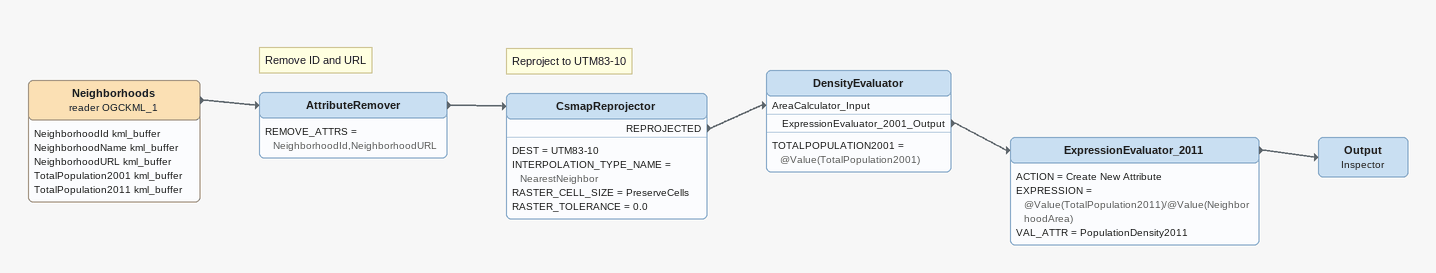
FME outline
Neighborhoods (reader OGCKML_1)
    attributes: NeighborhoodId kml_buffer, NeighborhoodName kml_buffer, NeighborhoodURL kml_buffer, TotalPopulation2001 kml_buffer, TotalPopulation2011 kml_buffer
    -> AttributeRemover
Note: Remove ID and URL
AttributeRemover
    REMOVE_ATTRS = NeighborhoodId,NeighborhoodURL
    -> CsmapReprojector
Note: Reproject to UTM83-10
CsmapReprojector
    DEST = UTM83-10
    INTERPOLATION_TYPE_NAME = NearestNeighbor
    RASTER_CELL_SIZE = PreserveCells
    RASTER_TOLERANCE = 0.0
    REPROJECTED -> DensityEvaluator [AreaCalculator_Input]
DensityEvaluator
    TOTALPOPULATION2001 = @Value(TotalPopulation2001)
    ExpressionEvaluator_2001_Output -> ExpressionEvaluator_2011
ExpressionEvaluator_2011
    ACTION = Create New Attribute
    EXPRESSION = @Value(TotalPopulation2011)/@Value(NeighborhoodArea)
    VAL_ATTR = PopulationDensity2011
    -> Output
Output: Inspector
